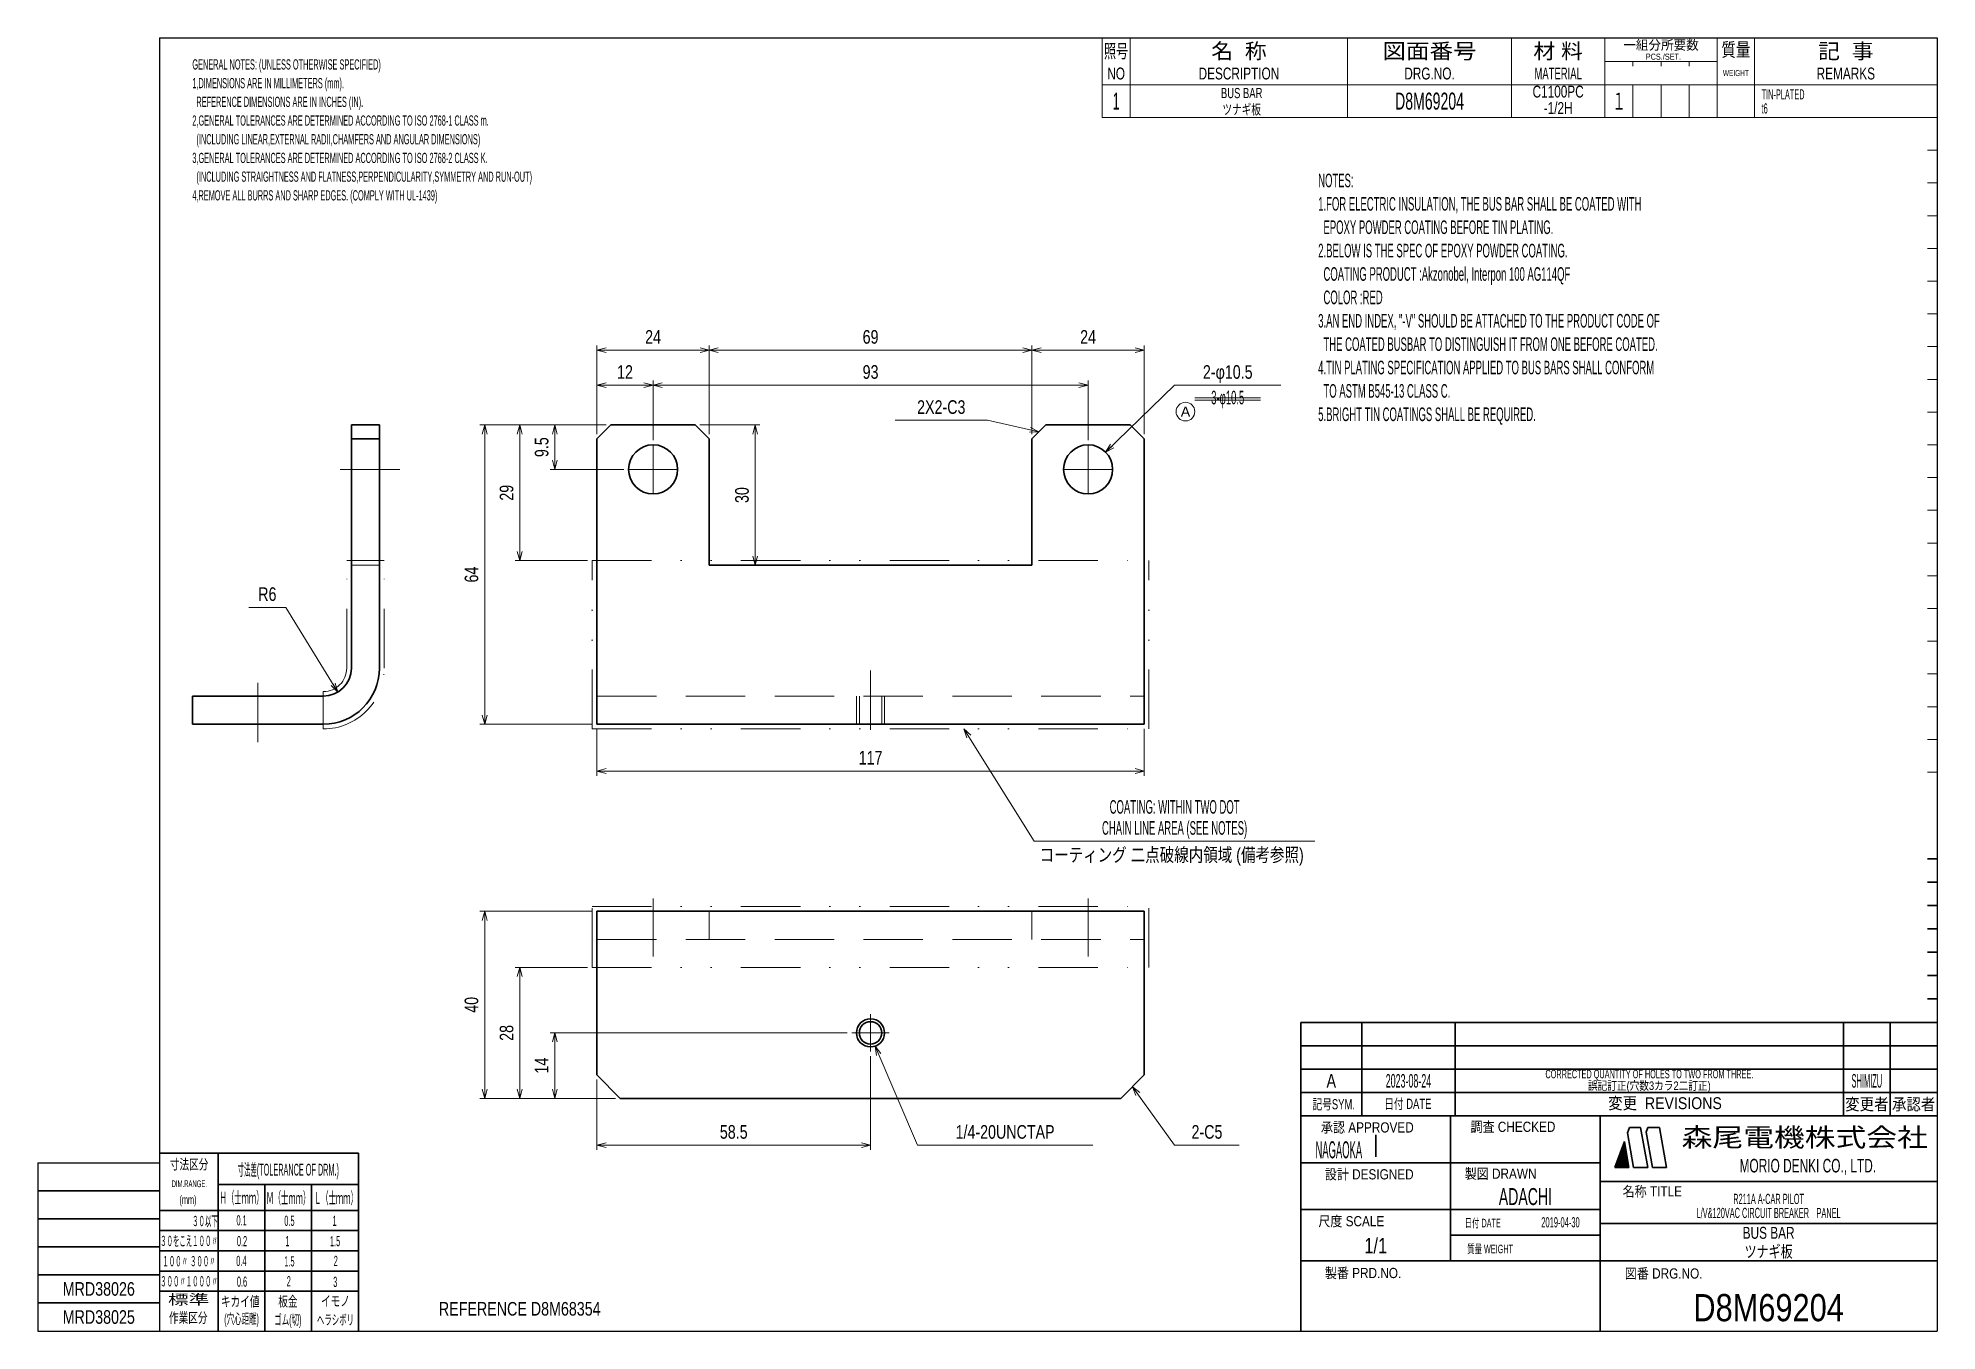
# Model space of a CAD drawing. Header units: millimetres. Extents: x 7 to 413, y 10 to 287.
import ezdxf
from ezdxf.enums import TextEntityAlignment as Align

# ---------------------------------------------------------------- set-up
doc = ezdxf.new("R2010")
doc.units = ezdxf.units.MM
for name, pattern in [('DASHDOT', [25.3, 12.7, -6.3, 0, -6.3]), ('DASHED', [19, 12.7, -6.3]), ('DIVIDE', [31.6, 12.7, -6.3, 0, -6.3, 0, -6.3])]:
    doc.linetypes.add(name, pattern=pattern)
for name, color, linetype in [('GR1_02', 7, 'Continuous'), ('GR1_04', 7, 'Continuous'), ('GR1_16', 7, 'Continuous'), ('GR1_訂正', 7, 'Continuous'), ('図面枠D8M', 7, 'Continuous'), ('表題、部品表', 7, 'Continuous'), ('表題、部品表_02', 7, 'Continuous'), ('表題、部品表_03', 7, 'Continuous')]:
    doc.layers.add(name, color=color, linetype=linetype)
doc.styles.add('HG丸ｺﾞｼｯｸM-PRO', font='')
doc.styles.get('HG丸ｺﾞｼｯｸM-PRO').set_extended_font_data('HG丸ｺﾞｼｯｸM-PRO')

# ---------------------------------------------------------------- blocks, each defined once
blk = doc.blocks.new('BLKF024')
at = {"layer": '図面枠D8M', "color": 4, "linetype": 'Continuous', "lineweight": 13}
for p, q in [((344.778471, 46.998727), (346.524087, 48.744343)), ((344.8594, 47.221078), (346.502888, 48.864566)), ((344.940329, 47.443428), (346.48169, 48.984789)), ((345.021258, 47.665778), (346.460491, 49.105012)), ((345.102186, 47.888128), (346.439293, 49.225235)), ((345.183115, 48.110479), (346.418094, 49.345457)), ((345.264044, 48.332829), (346.396896, 49.46568)), ((345.344973, 48.555179), (346.375697, 49.585903)), ((345.425902, 48.777529), (346.354499, 49.706126)), ((345.506831, 48.999879), (346.3333, 49.826349)), ((345.58776, 49.22223), (346.312102, 49.946572)), ((345.668689, 49.44458), (346.290903, 50.066794)), ((345.749617, 49.66693), (346.269705, 50.187017)), ((345.830546, 49.88928), (346.248506, 50.30724)), ((345.911475, 50.111631), (346.227307, 50.427463)), ((345.992404, 50.333981), (346.206109, 50.547686)), ((346.073333, 50.556331), (346.18491, 50.667909)), ((346.154262, 50.778681), (346.163712, 50.788131)), ((344.157871, 45.246757), (346.693675, 47.782561)), ((344.211969, 45.442276), (346.672477, 47.902784)), ((344.292898, 45.664626), (346.651278, 48.023006)), ((344.299292, 45.246757), (346.714874, 47.662338)), ((344.373827, 45.886976), (346.63008, 48.143229)), ((344.440714, 45.246757), (346.736072, 47.542115)), ((344.454756, 46.109327), (346.608881, 48.263452)), ((344.535684, 46.331677), (346.587682, 48.383675)), ((344.582135, 45.246757), (346.757271, 47.421892)), ((344.616613, 46.554027), (346.566484, 48.503898)), ((344.697542, 46.776377), (346.545285, 48.624121)), ((344.723556, 45.246757), (346.778469, 47.301669)), ((344.864978, 45.246757), (346.799668, 47.181447)), ((345.006399, 45.246757), (346.820866, 47.061224)), ((345.147821, 45.246757), (346.842065, 46.941001)), ((345.289242, 45.246757), (346.863263, 46.820778)), ((345.430663, 45.246757), (346.884462, 46.700555)), ((345.572085, 45.246757), (346.90566, 46.580332)), ((345.713506, 45.246757), (346.926859, 46.46011)), ((345.854927, 45.246757), (346.948057, 46.339887)), ((345.996349, 45.246757), (346.969256, 46.219664)), ((346.13777, 45.246757), (346.990455, 46.099441)), ((346.279191, 45.246757), (347.011653, 45.979218)), ((346.420613, 45.246757), (347.032852, 45.858995)), ((346.562034, 45.246757), (347.05405, 45.738773)), ((346.703455, 45.246757), (347.075249, 45.61855)), ((346.844877, 45.246757), (347.096447, 45.498327)), ((346.986298, 45.246757), (347.117646, 45.378104)), ((347.12772, 45.246757), (347.138844, 45.257881))]:
    blk.add_line(p, q, dxfattribs=at)
blk = doc.blocks.new('BLKF023')
at = {"layer": '図面枠D8M', "color": 2, "linetype": 'Continuous', "lineweight": 25}
for p, q in [((33, 286.75), (413, 286.75)), ((33, 286.75), (33, 10.25)), ((413, 286.75), (413, 10.25)), ((7, 46.25), (7, 10.25)), ((7, 46.25), (33, 46.25)), ((7, 10.25), (413, 10.25))]:
    blk.add_line(p, q, dxfattribs=at)
at = {"layer": '図面枠D8M', "color": 4, "linetype": 'Continuous', "lineweight": 13}
for p, q in [((413, 269.75), (411, 269.75)), ((413, 262.75), (411, 262.75)), ((413, 255.75), (411, 255.75)), ((413, 248.75), (411, 248.75)), ((413, 241.75), (411, 241.75)), ((413, 234.75), (411, 234.75)), ((413, 227.75), (411, 227.75)), ((413, 220.75), (411, 220.75)), ((413, 213.75), (411, 213.75)), ((413, 206.75), (411, 206.75)), ((413, 199.75), (411, 199.75)), ((413, 192.75), (411, 192.75)), ((413, 185.75), (411, 185.75)), ((413, 178.75), (411, 178.75)), ((413, 171.75), (411, 171.75)), ((413, 164.75), (411, 164.75)), ((413, 157.75), (411, 157.75)), ((413, 150.75), (411, 150.75)), ((413, 143.75), (411, 143.75)), ((413, 136.75), (411, 136.75)), ((411, 129.75), (413, 129.75))]:
    blk.add_line(p, q, dxfattribs=at)
at = {"layer": '図面枠D8M', "color": 3, "linetype": 'Continuous', "lineweight": 35}
for p, q in [((413, 111.25), (411, 111.25)), ((413, 106.25), (411, 106.25)), ((413, 101.25), (411, 101.25)), ((413, 96.25), (411, 96.25)), ((413, 91.25), (411, 91.25)), ((413, 86.25), (411, 86.25)), ((413, 81.25), (411, 81.25)), ((277, 76.25), (413, 76.25)), ((277, 76.25), (277, 10.25)), ((290, 76.25), (290, 56.25)), ((310, 76.25), (310, 56.25)), ((393, 76.25), (393, 56.25)), ((403, 76.25), (403, 56.25)), ((277, 71.25), (413, 71.25)), ((277, 66.25), (413, 66.25)), ((277, 61.25), (413, 61.25)), ((277, 56.25), (413, 56.25)), ((309, 56.25), (309, 25.25)), ((341, 56.25), (341, 10.25)), ((346.84, 52.65), (347.23, 53.75)), ((347.23, 53.75), (349.64, 53.75)), ((351.14, 45.25), (349.64, 53.75)), ((351.18, 53.75), (350.82, 52.76)), ((351.18, 53.75), (353.64, 53.75)), ((355.14, 45.25), (353.64, 53.75)), ((293, 52.17), (293, 47.48)), ((344.14, 45.25), (346.16, 50.8)), ((347.14, 45.25), (346.16, 50.8)), ((348.14, 45.25), (346.84, 52.65)), ((352.14, 45.25), (350.82, 52.76)), ((33, 48.25), (75.5, 48.25)), ((45.5, 48.25), (45.5, 10.25)), ((75.5, 48.25), (75.5, 10.25)), ((277, 46.25), (341, 46.25)), ((344.14, 45.25), (347.14, 45.25)), ((348.14, 45.25), (351.14, 45.25)), ((352.14, 45.25), (355.14, 45.25)), ((45.5, 41.55), (75.5, 41.55)), ((55.5, 41.55), (55.5, 10.25)), ((65.5, 41.55), (65.5, 10.25)), ((341, 42.25), (413, 42.25)), ((7, 40.25), (33, 40.25)), ((7, 34.25), (33, 34.25)), ((33, 36.05), (75.5, 36.05)), ((277, 36.25), (341, 36.25)), ((341, 33.25), (413, 33.25)), ((33, 31.72), (75.5, 31.72)), ((309, 30.75), (341, 30.75)), ((7, 28.25), (33, 28.25)), ((33, 27.4), (75.5, 27.4)), ((277, 25.25), (413, 25.25)), ((7, 22.25), (33, 22.25)), ((33, 23.07), (75.5, 23.07)), ((33, 16.25), (7, 16.25)), ((33, 18.75), (75.5, 18.75))]:
    blk.add_line(p, q, dxfattribs=at)
at = {"layer": '図面枠D8M', "color": 4, "linetype": 'Continuous', "lineweight": 13}
blk.add_blockref('BLKF024', (0, 0), dxfattribs=at)
at = {"layer": '図面枠D8M', "color": 4, "linetype": 'Continuous', "lineweight": 13, "style": 'HG丸ｺﾞｼｯｸM-PRO'}
for s, height, width, p in [('記号SYM.', 2.182, 0.69227, (284.03, 58.74)), ('日付 DATE', 2.182, 0.692507, (299.87, 58.83)), ('変更  REVISIONS', 2.5455, 0.887352, (354.85, 58.97)), ('変更者', 2.545, 0.887717, (398, 58.75)), ('承認者', 2.545, 0.887717, (408, 58.75)), ('承認 APPROVED', 2.1818, 0.863151, (291.21, 53.79)), ('調査 CHECKED', 2.182, 0.863174, (322.34, 53.92)), ('寸法差(TOLERANCE OF DRM.)', 2.5455, 0.382528, (60.52, 44.75)), ('設計 DESIGNED', 2.1818, 0.862613, (291.61, 43.76)), ('製図 DRAWN', 2.182, 0.863099, (319.7, 43.9)), ('DIM.RANGE.', 1.455, 0.522543, (39.35, 41.74)), ('名称 TITLE', 2.182, 0.862489, (352.13, 40.11)), ('Ｈ（士ｍｍ）', 2.545, 0.439786, (50.53, 38.76)), ('Ｍ（士ｍｍ）', 2.545, 0.439786, (60.52, 38.71)), ('Ｌ（士ｍｍ）', 2.545, 0.439786, (70.7, 38.71)), ('３０以下', 2.182, 0.44793, (42.7, 33.77)), ('0.1', 2.182, 0.522424, (50.53, 33.92)), ('0.5', 2.182, 0.522424, (60.76, 33.82)), ('1', 2.18, 0.521199, (70.42, 33.82)), ('尺度 SCALE', 2.182, 0.862581, (287.78, 33.74)), ('日付 DATE', 1.818, 0.618255, (315.88, 33.34)), ('３０をこえ１００〃', 2.182, 0.44793, (39.29, 29.52)), ('0.2', 2.182, 0.522424, (50.62, 29.48)), ('1', 2.18, 0.521199, (60.33, 29.48)), ('1.5', 2.182, 0.522424, (70.52, 29.48)), ('質量 WEIGHT', 1.818, 0.618812, (317.46, 27.8)), ('１００〃 ３００〃', 2.182, 0.448161, (39.29, 25.18)), ('0.4', 2.182, 0.522424, (50.48, 25.24)), ('1.5', 2.182, 0.522424, (60.76, 25.15)), ('2', 2.18, 0.521199, (70.66, 25.24)), ('３００〃１０００〃', 2.182, 0.44793, (39.29, 20.89)), ('0.6', 2.182, 0.522424, (50.62, 20.81)), ('2', 2.18, 0.521199, (60.62, 20.9)), ('3', 2.18, 0.521199, (70.56, 20.76)), ('製番 PRD.NO.', 2.182, 0.863299, (290.29, 22.66)), ('図番 DRG.NO.', 2.182, 0.863083, (354.56, 22.56)), ('キカイ値', 2.182, 0.692256, (50.24, 16.58)), ('板金', 2.182, 0.692256, (60.43, 16.58)), ('イモノ', 2.182, 0.692256, (70.61, 16.67))]:
    blk.add_text(s, height=height, dxfattribs=dict(at, width=width)).set_placement(p, align=Align.MIDDLE_CENTER)
at = {"layer": '図面枠D8M', "color": 2, "linetype": 'Continuous', "lineweight": 25, "style": 'HG丸ｺﾞｼｯｸM-PRO', "width": 1.206081}
blk.add_text('森尾電機株式会社', height=4, dxfattribs=at).set_placement((384.72, 51.68), align=Align.MIDDLE_CENTER)
at = {"layer": '図面枠D8M', "color": 4, "linetype": 'Continuous', "lineweight": 13, "style": 'HG丸ｺﾞｼｯｸM-PRO'}
for s, height, width, p in [('寸法区分', 2.182, 0.692256, (39.31, 44.15)), ('(mm)', 1.818, 0.619256, (39.07, 36.89)), ('標準', 2.182, 1.489301, (39.21, 15.25)), ('作業区分', 2.182, 0.692256, (39.12, 11.35)), ('(穴心距離)', 2.182, 0.521231, (50.53, 11.11)), ('ゴム(切)', 2.182, 0.521232, (60.43, 10.92)), ('ヘラシボリ', 2.182, 0.521228, (70.61, 10.92))]:
    blk.add_text(s, height=height, dxfattribs=dict(at, width=width)).set_placement(p, align=Align.BOTTOM_CENTER)
at = {"layer": '図面枠D8M', "color": 3, "linetype": 'Continuous', "lineweight": 35, "style": 'HG丸ｺﾞｼｯｸM-PRO', "width": 0.652197}
blk.add_text('MORIO DENKI CO., LTD.', height=2.9091, dxfattribs=at).set_placement((385.38, 45.61), align=Align.MIDDLE_CENTER)
blk = doc.blocks.new('BLKF025')
at = {"layer": '図面枠D8M', "color": 3, "linetype": 'Continuous', "lineweight": 35, "style": 'HG丸ｺﾞｼｯｸM-PRO'}
for s, height, width, p in [('A', 2.91, 0.782973, (283.5, 63.75)), ('2023-08-24', 2.909, 0.488281, (300, 63.75)), ('SHIMIZU', 2.909, 0.359252, (398, 63.75)), ('NAGAOKA', 3.636, 0.414524, (285.11, 49)), ('ADACHI', 3.636, 0.619335, (325, 39)), ('L/V&120VAC CIRCUIT BREAKER\u3000PANEL', 2.1818, 0.522042, (377, 35.5)), ('R211A A-CAR PILOT', 2.1818, 0.522442, (377, 38.5)), ('2019-04-30', 2.182, 0.482412, (332.5, 33.5)), ('BUS BAR', 2.545, 0.742441, (377, 31.25)), ('1/1', 3.273, 0.80628, (293, 28.5)), ('D8M69204', 5.818, 0.845432, (377, 15.25))]:
    blk.add_text(s, height=height, dxfattribs=dict(at, width=width)).set_placement(p, align=Align.MIDDLE_CENTER)
at = {"layer": '図面枠D8M', "color": 3, "linetype": 'Continuous', "lineweight": 35, "style": 'HG丸ｺﾞｼｯｸM-PRO', "width": 0.537423}
blk.add_text('CORRECTED QUANTITY OF HOLES TO TWO FROM THREE.', height=1.8182, dxfattribs=at).set_placement((351.5, 63.75), align=Align.BOTTOM_CENTER)
blk = doc.blocks.new('BLKF026')
at = {"layer": '表題、部品表_02', "color": 4, "linetype": 'Continuous', "lineweight": 13}
for p, q in [((234.5, 276.75), (234.5, 269.75)), ((234.5, 276.75), (413, 276.75)), ((240.5, 276.75), (240.5, 269.75)), ((287, 276.75), (287, 269.75)), ((322, 276.75), (322, 269.75)), ((342, 276.75), (342, 269.75)), ((348, 276.75), (348, 269.75)), ((354, 276.75), (354, 269.75)), ((360, 269.75), (360, 276.75)), ((366, 276.75), (366, 269.75)), ((374, 276.75), (374, 269.75)), ((413, 276.75), (413, 269.75)), ((234.5, 269.75), (413, 269.75))]:
    blk.add_line(p, q, dxfattribs=at)
blk = doc.blocks.new('BLKF028')
at = {"layer": 'GR1_02', "color": 3, "linetype": 'Continuous', "lineweight": 35}
for p, q in [((129.5, 204), (126.5, 201)), ((129.5, 204), (147.5, 204)), ((150.5, 201), (147.5, 204)), ((222.5, 204), (219.5, 201)), ((222.5, 204), (240.5, 204)), ((240.5, 204), (243.5, 201)), ((126.5, 140), (126.5, 201)), ((150.5, 174), (150.5, 201)), ((219.5, 174), (219.5, 201)), ((243.5, 140), (243.5, 201)), ((219.5, 174), (150.5, 174)), ((126.5, 140), (243.5, 140))]:
    blk.add_line(p, q, dxfattribs=at)
at = {"layer": 'GR1_02', "color": 4, "linetype": 'DASHDOT', "lineweight": 13}
for p, q in [((138.5, 189.25), (138.5, 199.75)), ((231.5, 189.25), (231.5, 199.75)), ((143.75, 194.5), (133.25, 194.5)), ((236.75, 194.5), (226.25, 194.5)), ((185, 151.48), (185, 135))]:
    blk.add_line(p, q, dxfattribs=at)
at = {"layer": 'GR1_02', "color": 4, "linetype": 'DASHED', "lineweight": 13}
blk.add_line((126.5, 146), (243.5, 146), dxfattribs=at)
at = {"layer": 'GR1_02', "color": 3, "linetype": 'Continuous', "lineweight": 35}
for centre in [(138.5, 194.5), (231.5, 194.5)]:
    blk.add_circle(centre, 5.25, dxfattribs=at)
at = {"layer": 'GR1_04', "color": 4, "linetype": 'DASHED', "lineweight": 13}
for p, q in [((182, 146), (182, 140)), ((182.6, 146), (182.6, 140)), ((187.4, 146), (187.4, 140)), ((188, 146), (188, 140))]:
    blk.add_line(p, q, dxfattribs=at)
blk = doc.blocks.new('BLKF029')
at = {"layer": 'GR1_02', "color": 3, "linetype": 'Continuous', "lineweight": 35}
for p, q in [((74, 204), (80, 204)), ((74, 174), (74, 204)), ((80, 204), (80, 174)), ((74, 201), (80, 201)), ((80, 175), (80, 152)), ((74, 152), (74, 174)), ((40, 146), (68, 146)), ((40, 140), (40, 146)), ((40, 140), (68, 140))]:
    blk.add_line(p, q, dxfattribs=at)
at = {"layer": 'GR1_02', "color": 4, "linetype": 'DASHDOT', "lineweight": 13}
for p, q in [((84.33, 194.5), (68.15, 194.5)), ((54, 148.85), (54, 134.77))]:
    blk.add_line(p, q, dxfattribs=at)
at = {"layer": 'GR1_02', "color": 4, "linetype": 'DASHED', "lineweight": 13}
blk.add_line((74, 174), (80, 174), dxfattribs=at)
at = {"layer": 'GR1_02', "color": 3, "linetype": 'Continuous', "lineweight": 35}
for radius in [6, 12]:
    blk.add_arc((68, 152), radius, 270, 0, dxfattribs=at)
blk = doc.blocks.new('BLKF032')
at = {"layer": 'GR1_02', "color": 3, "linetype": 'Continuous', "lineweight": 35}
for radius in [3, 2.4]:
    blk.add_circle((185, 74), radius, dxfattribs=at)
blk = doc.blocks.new('BLKF031')
at = {"layer": 'GR1_02', "color": 4, "linetype": 'DASHDOT', "lineweight": 13}
for p, q in [((185, 70), (185, 78)), ((189, 74), (181, 74))]:
    blk.add_line(p, q, dxfattribs=at)
at = {"layer": 'GR1_02', "color": 3, "linetype": 'Continuous', "lineweight": 35}
blk.add_blockref('BLKF032', (0, 0), dxfattribs=at)
blk = doc.blocks.new('BLKF030')
at = {"layer": 'GR1_02', "color": 4, "linetype": 'DASHDOT', "lineweight": 13}
for p, q in [((138.5, 102.77), (138.5, 90.36)), ((231.5, 102.77), (231.5, 90.36))]:
    blk.add_line(p, q, dxfattribs=at)
at = {"layer": 'GR1_02', "color": 3, "linetype": 'Continuous', "lineweight": 35}
for p, q in [((126.5, 100), (126.5, 65)), ((126.5, 100), (243.5, 100)), ((243.5, 100), (243.5, 65)), ((126.5, 65), (131.5, 60)), ((238.5, 60), (243.5, 65)), ((131.5, 60), (238.5, 60))]:
    blk.add_line(p, q, dxfattribs=at)
at = {"layer": 'GR1_02', "color": 4, "linetype": 'DASHED', "lineweight": 13}
for p, q in [((150.5, 100), (150.5, 94)), ((219.5, 100), (219.5, 94)), ((126.5, 94), (243.5, 94))]:
    blk.add_line(p, q, dxfattribs=at)
at = {"layer": 'GR1_02', "color": 4, "linetype": 'DASHDOT', "lineweight": 13}
blk.add_blockref('BLKF031', (0, 0), dxfattribs=at)
blk = doc.blocks.new('BLKF033')
at = {"layer": 'GR1_04', "color": 4, "linetype": 'DIVIDE', "lineweight": 13}
for p, q in [((125.5, 175), (244.5, 175)), ((125.5, 139), (125.5, 175)), ((244.5, 139), (244.5, 175)), ((125.5, 139), (244.5, 139))]:
    blk.add_line(p, q, dxfattribs=at)
blk = doc.blocks.new('BLKF034')
at = {"layer": 'GR1_04', "color": 4, "linetype": 'DIVIDE', "lineweight": 13}
for p, q in [((73, 152), (73, 175)), ((73, 175), (81, 175)), ((81, 152), (81, 175)), ((68, 147), (68, 139))]:
    blk.add_line(p, q, dxfattribs=at)
for radius in [5, 13]:
    blk.add_arc((68, 152), radius, 270, 0, dxfattribs=at)
blk = doc.blocks.new('BLKF035')
at = {"layer": 'GR1_04', "color": 4, "linetype": 'DIVIDE', "lineweight": 13}
for p, q in [((125.5, 101), (244.5, 101)), ((125.5, 88), (125.5, 101)), ((244.5, 88), (244.5, 101)), ((125.5, 88), (244.5, 88))]:
    blk.add_line(p, q, dxfattribs=at)
blk = doc.blocks.new('FXTIP_ARROW_S')
at = {"color": 0, "linetype": 'Continuous', "lineweight": -2}
for q in [(-1, 0), (-0.97, 0.26), (-0.97, -0.26)]:
    blk.add_line((0, 0), q, dxfattribs=at)
blk = doc.blocks.new('FXTIP_ARROW_E')
at = {"color": 0, "linetype": 'Continuous', "lineweight": -2}
for q in [(-1, 0), (-0.97, 0.26), (-0.97, -0.26)]:
    blk.add_line((0, 0), q, dxfattribs=at)
blk = doc.blocks.new('BLKF037')
at = {"layer": 'GR1_02', "color": 4, "linetype": 'Continuous', "lineweight": 13}
for p, q in [((234.5, 286.75), (234.5, 276.75)), ((234.5, 286.75), (413, 286.75)), ((240.5, 286.75), (240.5, 276.75)), ((287, 286.75), (287, 276.75)), ((322, 286.75), (322, 276.75)), ((342, 286.75), (342, 276.75)), ((366, 286.75), (366, 276.75)), ((374, 286.75), (374, 276.75)), ((413, 286.75), (413, 276.75)), ((342, 281.75), (366, 281.75)), ((348, 280.75), (348, 281.75)), ((354, 281.75), (354, 280.75)), ((360, 281.75), (360, 280.75)), ((234.5, 276.75), (413, 276.75))]:
    blk.add_line(p, q, dxfattribs=at)
at = {"layer": 'GR1_02', "color": 3, "linetype": 'Continuous', "lineweight": 35, "style": 'HG丸ｺﾞｼｯｸM-PRO'}
for s, height, width, p in [('照号', 2.909, 0.651535, (237.5, 283.95)), ('名  称', 3.273, 1.042426, (263.75, 283.95)), ('図面番号', 3.273, 1.127518, (304.5, 283.95)), ('材 料', 3.273, 1.042439, (332, 283.95)), ('一組分所要数', 2.036, 0.966638, (354, 285.25)), ('質量', 2.909, 0.781842, (370, 284.25)), ('記  事', 3.273, 1.042426, (393.5, 283.95)), ('NO', 2.545, 0.740841, (237.5, 279.15)), ('DESCRIPTION', 2.5455, 0.741365, (263.75, 279.15)), ('DRG.NO.', 2.545, 0.741189, (304.5, 279.15)), ('MATERIAL', 2.545, 0.594756, (332, 279.15)), ('PCS./SET.', 1.309, 0.862935, (354.5, 282.75)), ('REMARKS', 2.545, 0.742803, (393.5, 279.15)), ('WEIGHT', 1.309, 0.635507, (370, 279.25))]:
    blk.add_text(s, height=height, dxfattribs=dict(at, width=width)).set_placement(p, align=Align.MIDDLE_CENTER)
blk = doc.blocks.new('BLKF036')
at = {"layer": 'GR1_02', "color": 3, "linetype": 'Continuous', "lineweight": 13}
blk.add_blockref('BLKF037', (0, 0), dxfattribs=at)
blk = doc.blocks.new('BLKF038')
at = {"layer": 'GR1_訂正', "color": 4, "linetype": 'Continuous', "lineweight": 13}
blk.add_circle((252.33, 206.85), 2, dxfattribs=at)
at = {"layer": 'GR1_訂正', "color": 4, "linetype": 'Continuous', "lineweight": 13, "style": 'HG丸ｺﾞｼｯｸM-PRO', "width": 1.042301}
blk.add_text('A', height=2.18, dxfattribs=at).set_placement((252.33, 206.85), align=Align.MIDDLE_CENTER)

msp = doc.modelspace()

# ---------------------------------------------------------------- linework, layer by layer
at = {"layer": 'GR1_16', "color": 4, "linetype": 'Continuous', "lineweight": 13}
for p, q in [((126.5, 202), (126.5, 221)), ((126.5, 220), (150.5, 220)), ((150.5, 202), (150.5, 221)), ((150.5, 220), (219.5, 220)), ((219.5, 202), (219.5, 221)), ((219.5, 220), (243.5, 220)), ((243.5, 202), (243.5, 221)), ((126.5, 202), (126.5, 213.5)), ((126.5, 212.5), (138.5, 212.5)), ((138.5, 200.75), (138.5, 213.5)), ((138.5, 212.5), (231.5, 212.5)), ((231.5, 200.75), (231.5, 213.5)), ((235.26, 198.16), (250, 212.5)), ((250, 212.5), (272.72, 212.5)), ((128.5, 204), (101.5, 204)), ((102.5, 140), (102.5, 204)), ((128.5, 204), (109, 204)), ((110, 175), (110, 204)), ((128.5, 204), (116.5, 204)), ((117.5, 194.5), (117.5, 204)), ((148.5, 204), (161.33, 204)), ((160.33, 174), (160.33, 204)), ((210, 205), (190.24, 205)), ((221, 202.5), (210, 205)), ((132.25, 194.5), (116.5, 194.5)), ((124.5, 175), (109, 175)), ((60, 165), (52.08, 165)), ((71.14, 146.89), (60, 165)), ((125.5, 140), (101.5, 140)), ((126.5, 139), (126.5, 129)), ((204.97, 139), (220, 115)), ((243.5, 139), (243.5, 129)), ((126.5, 130), (243.5, 130)), ((220, 115), (280, 115)), ((125.5, 100), (101.5, 100)), ((102.5, 60), (102.5, 100)), ((124.5, 88), (109, 88)), ((110, 60), (110, 88)), ((180, 74), (116.5, 74)), ((117.5, 60), (117.5, 74)), ((185.95, 71.15), (195, 50)), ((185, 69), (185, 49)), ((126.5, 64), (126.5, 49)), ((241, 62.5), (250, 50)), ((130.5, 60), (101.5, 60)), ((130.5, 60), (109, 60)), ((130.5, 60), (116.5, 60)), ((126.5, 50), (185, 50)), ((195, 50), (232.52, 50)), ((250, 50), (263.84, 50))]:
    msp.add_line(p, q, dxfattribs=at)
at = {"layer": 'GR1_訂正', "color": 7, "linetype": 'Continuous', "lineweight": 13}
for p, q in [((254.36, 209.79), (268.36, 209.79)), ((254.36, 209.29), (268.36, 209.29))]:
    msp.add_line(p, q, dxfattribs=at)

# ---------------------------------------------------------------- block references
at = {"layer": 'GR1_02', "color": 3, "linetype": 'Continuous', "lineweight": 13}
for name in ['BLKF036', 'BLKF030']:
    msp.add_blockref(name, (0, 0), dxfattribs=at)
at = {"layer": 'GR1_02', "color": 3, "linetype": 'Continuous', "lineweight": 35}
for name in ['BLKF029', 'BLKF028']:
    msp.add_blockref(name, (0, 0), dxfattribs=at)
at = {"layer": 'GR1_04', "color": 4, "linetype": 'DIVIDE', "lineweight": 13}
for name in ['BLKF034', 'BLKF033', 'BLKF035']:
    msp.add_blockref(name, (0, 0), dxfattribs=at)
at = {"layer": 'GR1_16', "color": 4, "linetype": 'Continuous', "lineweight": 13, "xscale": 2, "yscale": 2}
for name, p, rotation in [('FXTIP_ARROW_S', (126.5, 220), 180), ('FXTIP_ARROW_E', (150.5, 220), 360), ('FXTIP_ARROW_S', (150.5, 220), 180), ('FXTIP_ARROW_E', (219.5, 220), 360), ('FXTIP_ARROW_S', (219.5, 220), 180), ('FXTIP_ARROW_E', (243.5, 220), 360), ('FXTIP_ARROW_S', (126.5, 212.5), 180), ('FXTIP_ARROW_E', (138.5, 212.5), 360), ('FXTIP_ARROW_S', (138.5, 212.5), 180), ('FXTIP_ARROW_E', (231.5, 212.5), 360), ('FXTIP_ARROW_E', (102.5, 204), 90), ('FXTIP_ARROW_E', (110, 204), 90), ('FXTIP_ARROW_E', (117.5, 204), 90), ('FXTIP_ARROW_E', (160.33, 204), 90), ('FXTIP_ARROW_S', (221, 202.5), 347.195733934715), ('FXTIP_ARROW_S', (235.26, 198.16), 224.2151753970078), ('FXTIP_ARROW_S', (117.5, 194.5), 270), ('FXTIP_ARROW_S', (110, 175), 270), ('FXTIP_ARROW_S', (160.33, 174), 270), ('FXTIP_ARROW_S', (71.14, 146.89), 301.6075022462505), ('FXTIP_ARROW_S', (102.5, 140), 270), ('FXTIP_ARROW_S', (204.97, 139), 122.0653960094239), ('FXTIP_ARROW_S', (126.5, 130), 180), ('FXTIP_ARROW_E', (243.5, 130), 360), ('FXTIP_ARROW_E', (102.5, 100), 90), ('FXTIP_ARROW_E', (110, 88), 90), ('FXTIP_ARROW_E', (117.5, 74), 90), ('FXTIP_ARROW_S', (185.95, 71.15), 113.1650322959551), ('FXTIP_ARROW_S', (102.5, 60), 270), ('FXTIP_ARROW_S', (110, 60), 270), ('FXTIP_ARROW_S', (117.5, 60), 270), ('FXTIP_ARROW_S', (241, 62.5), 125.7538872544366), ('FXTIP_ARROW_S', (126.5, 50), 180), ('FXTIP_ARROW_E', (185, 50), 360)]:
    msp.add_blockref(name, p, dxfattribs=dict(at, rotation=rotation))
at = {"layer": 'GR1_訂正', "color": 4, "linetype": 'Continuous', "lineweight": 13}
msp.add_blockref('BLKF038', (0, 0), dxfattribs=at)
at = {"layer": '図面枠D8M', "color": 4, "linetype": 'Continuous', "lineweight": 13}
msp.add_blockref('BLKF023', (0, 0), dxfattribs=at)
at = {"layer": '図面枠D8M', "color": 3, "linetype": 'Continuous', "lineweight": 35}
msp.add_blockref('BLKF025', (0, 0), dxfattribs=at)
at = {"layer": '表題、部品表_02', "color": 4, "linetype": 'Continuous', "lineweight": 13}
msp.add_blockref('BLKF026', (0, 0), dxfattribs=at)

# ---------------------------------------------------------------- texts
at = {"layer": 'GR1_16', "color": 3, "linetype": 'Continuous', "lineweight": 35, "style": 'HG丸ｺﾞｼｯｸM-PRO'}
for s, height, rotation, width, p in [('24', 2.909, 0, 0.784542, (138.5, 220.5)), ('69', 2.909, 0, 0.784542, (185, 220.5)), ('24', 2.909, 0, 0.784542, (231.5, 220.5)), ('12', 2.909, 0, 0.784542, (132.5, 213)), ('93', 2.909, 0, 0.784542, (185, 213)), ('9.5', 2.909, 90, 0.784839, (117, 199.25)), ('29', 2.909, 90, 0.784542, (109.5, 189.5)), ('30', 2.909, 90, 0.784542, (159.83, 189)), ('64', 2.909, 90, 0.784542, (102, 172)), ('117', 2.909, 0, 0.784542, (185, 130.5)), ('COATING: WITHIN TWO DOT', 2.9091, 360, 0.522323, (250, 120)), ('CHAIN LINE AREA (SEE NOTES)', 2.9091, 360, 0.522176, (250, 115.5)), ('40', 2.909, 90, 0.784542, (102, 80)), ('28', 2.909, 90, 0.784542, (109.5, 74)), ('14', 2.909, 90, 0.784542, (117, 67)), ('58.5', 2.909, 0, 0.784749, (155.75, 50.5))]:
    msp.add_text(s, height=height, rotation=rotation, dxfattribs=dict(at, width=width)).set_placement(p, align=Align.BOTTOM_CENTER)
for s, height, width, p in [('2-φ10.5', 2.909, 0.78372, (261.36, 213)), ('2X2-C3', 2.909, 0.783464, (200.12, 205.5)), ('R6', 2.909, 0.783055, (56.04, 165.5)), ('1/4-20UNCTAP', 2.9091, 0.783147, (213.76, 50.5)), ('2-C5', 2.909, 0.783285, (256.92, 50.5))]:
    msp.add_text(s, height=height, dxfattribs=dict(at, width=width)).set_placement(p, align=Align.BOTTOM_CENTER)
at = {"layer": 'GR1_16', "color": 3, "linetype": 'Continuous', "lineweight": 35, "style": 'HG丸ｺﾞｼｯｸM-PRO', "width": 0.781951}
msp.add_text('コーティング 二点破線内領域 (備考参照)', height=2.9091, rotation=360, dxfattribs=at).set_placement((249.38, 112.08), align=Align.MIDDLE_CENTER)
at = {"layer": 'GR1_訂正', "color": 3, "linetype": 'Continuous', "lineweight": 35, "style": 'HG丸ｺﾞｼｯｸM-PRO', "width": 0.521609}
msp.add_text('3-φ10.5', height=2.909, dxfattribs=at).set_placement((261.36, 207.54), align=Align.BOTTOM_CENTER)
at = {"layer": '図面枠D8M', "color": 3, "linetype": 'Continuous', "lineweight": 35, "style": 'HG丸ｺﾞｼｯｸM-PRO'}
for s, width, p in [('GENERAL NOTES: (UNLESS OTHERWISE SPECIFIED)', 0.52211, (40, 282.19)), ('1,DIMENSIONS ARE IN MILLIMETERS (mm).', 0.522052, (40, 278.19)), ('  REFERENCE DIMENSIONS ARE IN INCHES (IN).', 0.522009, (40, 274.19)), ('2,GENERAL TOLERANCES ARE DETERMINED ACCORDING TO ISO 2768-1 CLASS m.', 0.522186, (40, 270.19)), ('  (INCLUDING LINEAR,EXTERNAL RADII,CHAMFERS AND ANGULAR DIMENSIONS)', 0.522355, (40, 266.19)), ('3,GENERAL TOLERANCES ARE DETERMINED ACCORDING TO ISO 2768-2 CLASS K.', 0.52223, (40, 262.19)), ('  (INCLUDING STRAIGHTNESS AND FLATNESS,PERPENDICULARITY,SYMMETRY AND RUN-OUT)', 0.522087, (40, 258.19)), ('4,REMOVE ALL BURRS AND SHARP EDGES. (COMPLY WITH UL-1439)', 0.52235, (40, 254.19))]:
    msp.add_text(s, height=2.1818, dxfattribs=dict(at, width=width)).set_placement(p, align=Align.TOP_LEFT)
at = {"layer": '図面枠D8M', "color": 3, "linetype": 'Continuous', "lineweight": 35, "style": 'HG丸ｺﾞｼｯｸM-PRO', "width": 0.83026}
msp.add_text('誤記訂正(穴数3カラ2二訂正)', height=1.8182, dxfattribs=at).set_placement((351.5, 61.25), align=Align.BOTTOM_CENTER)
at = {"layer": '図面枠D8M', "color": 3, "linetype": 'Continuous', "lineweight": 35, "style": 'HG丸ｺﾞｼｯｸM-PRO'}
for s, height, width, p in [('ツナギ板', 2.545, 0.741121, (377, 27.25)), ('MRD38026', 2.909, 0.783793, (20, 19.25)), ('REFERENCE D8M68354', 2.9091, 0.783702, (110, 15)), ('MRD38025', 2.909, 0.783793, (20, 13.25))]:
    msp.add_text(s, height=height, dxfattribs=dict(at, width=width)).set_placement(p, align=Align.MIDDLE_CENTER)
at = {"layer": '表題、部品表', "color": 3, "linetype": 'Continuous', "lineweight": 35, "style": 'HG丸ｺﾞｼｯｸM-PRO'}
for s, height, width, p in [('NOTES:', 2.909, 0.521723, (280.7, 256.28)), ('1.FOR ELECTRIC INSULATION, THE BUS BAR SHALL BE COATED WITH ', 2.9091, 0.522417, (280.7, 251.28)), ('  EPOXY POWDER COATING BEFORE TIN PLATING.', 2.9091, 0.522634, (280.7, 246.28)), ('2.BELOW IS THE SPEC OF EPOXY POWDER COATING.', 2.9091, 0.522562, (280.7, 241.28)), ('  COATING PRODUCT :Akzonobel, Interpon 100 AG114QF', 2.9091, 0.522597, (280.7, 236.28)), ('  COLOR :RED', 2.9091, 0.522617, (280.7, 231.28)), ('3.AN END INDEX, "-V" SHOULD BE ATTACHED TO THE PRODUCT CODE OF ', 2.9091, 0.522378, (280.7, 226.28)), ('  THE COATED BUSBAR TO DISTINGUISH IT FROM ONE BEFORE COATED.', 2.9091, 0.522152, (280.7, 221.28)), ('4.TIN PLATING SPECIFICATION APPLIED TO BUS BARS SHALL CONFORM ', 2.9091, 0.522557, (280.7, 216.28)), ('  TO ASTM B545-13 CLASS C.', 2.9091, 0.522487, (280.7, 211.28)), ('5.BRIGHT TIN COATINGS SHALL BE REQUIRED.', 2.9091, 0.522387, (280.7, 206.28))]:
    msp.add_text(s, height=height, dxfattribs=dict(at, width=width)).set_placement(p, align=Align.MIDDLE_LEFT)
at = {"layer": '表題、部品表_03', "color": 3, "linetype": 'Continuous', "lineweight": 35, "style": 'HG丸ｺﾞｼｯｸM-PRO'}
for s, height, width, p in [('BUS BAR', 2.182, 0.692724, (264.34, 274.97)), ('1', 3.64, 0.521199, (237.5, 273.25)), ('ツナギ板', 2.182, 0.692256, (264.34, 271.47)), ('D8M69204', 3.636, 0.619412, (304.5, 273.25)), ('１', 3.64, 0.578238, (345, 273.25))]:
    msp.add_text(s, height=height, dxfattribs=dict(at, width=width)).set_placement(p, align=Align.MIDDLE_CENTER)
for s, width, p in [('C1100PC', 0.740867, (332, 273.25)), ('-1/2H', 0.740841, (332, 269.75))]:
    msp.add_text(s, height=2.545, dxfattribs=dict(at, width=width)).set_placement(p, align=Align.BOTTOM_CENTER)
for s, width, p in [('t6', 0.521291, (375.5, 271.69)), ('TIN-PLATED', 0.522156, (375.5, 274.69))]:
    msp.add_text(s, height=2.182, dxfattribs=dict(at, width=width)).set_placement(p, align=Align.MIDDLE_LEFT)

doc.saveas('drawing.dxf')
